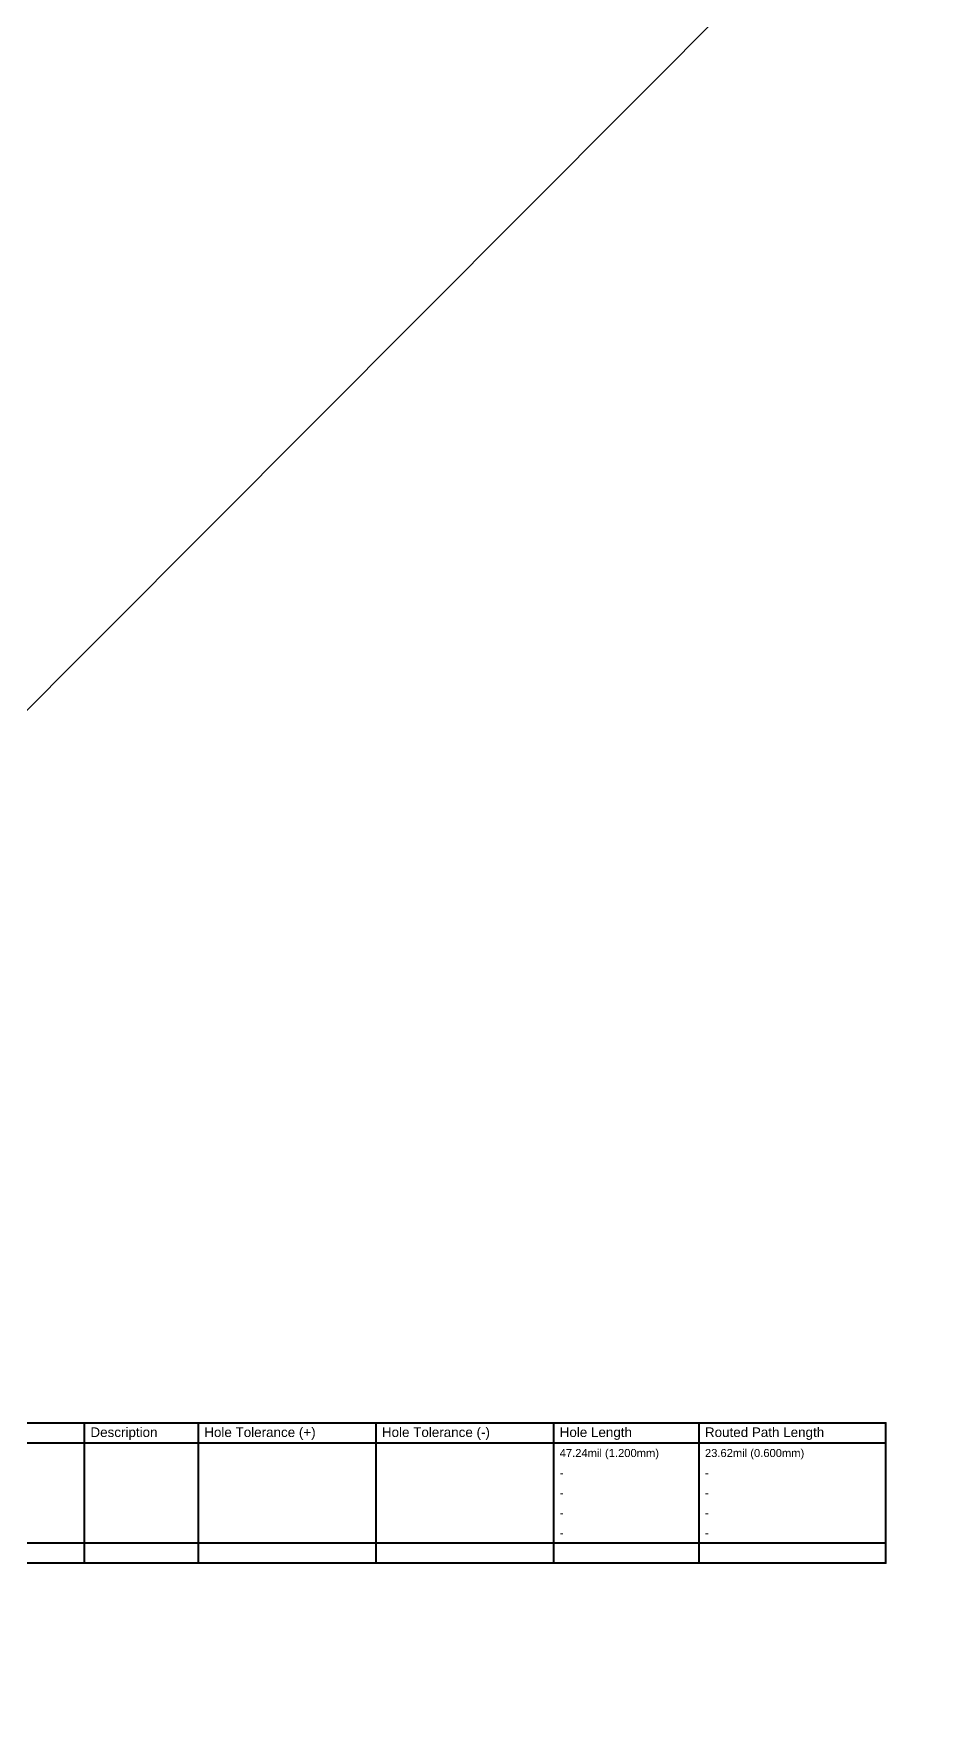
# Model space of a CAD drawing. Header units: inches. Extents: x 3 to 215, y 2 to 215.
# Drawn here: x 11.13 to 17.79, y 3 to 15.69 of the extents above; entities that cross this region are included whole.
import ezdxf

# ---------------------------------------------------------------- set-up
doc = ezdxf.new("R2010")
doc.units = ezdxf.units.IN
doc.header["$MEASUREMENT"] = 0
doc.layers.add('Drill Drawing', color=1, linetype='Continuous')
doc.layers.add('Top Solder', color=216, linetype='Continuous')
doc.styles.add('Arial', font='', dxfattribs={"height": 0.2})
doc.styles.get('Arial').set_extended_font_data('Arial')

# ---------------------------------------------------------------- blocks, each defined once
blk = doc.blocks.new('ESP32_C3_MINI_1_H4_16')
at = {"layer": 'Top Solder'}
blk.add_line((-0.109, 0.046), (-211.383, -211.706), dxfattribs=at)

msp = doc.modelspace()

# ---------------------------------------------------------------- linework, layer by layer
at = {"layer": 'Drill Drawing'}
for points in [[(2.563, 5.269, 0.015, 0.015, 0), (17.521, 5.269, 0.015, 0.015, 0)], [(11.508, 4.219, 0.015, 0.015, 0), (11.508, 5.269, 0.015, 0.015, 0)], [(12.362, 4.219, 0.015, 0.015, 0), (12.362, 5.269, 0.015, 0.015, 0)], [(13.695, 4.219, 0.015, 0.015, 0), (13.695, 5.269, 0.015, 0.015, 0)], [(15.029, 4.219, 0.015, 0.015, 0), (15.029, 5.269, 0.015, 0.015, 0)], [(16.119, 4.219, 0.015, 0.015, 0), (16.119, 5.269, 0.015, 0.015, 0)], [(17.521, 4.219, 0.015, 0.015, 0), (17.521, 5.269, 0.015, 0.015, 0)], [(2.563, 5.119, 0.015, 0.015, 0), (17.521, 5.119, 0.015, 0.015, 0)], [(2.563, 4.369, 0.015, 0.015, 0), (17.521, 4.369, 0.015, 0.015, 0)], [(2.563, 4.219, 0.015, 0.015, 0), (17.521, 4.219, 0.015, 0.015, 0)]]:
    msp.add_lwpolyline(points, format="xyseb", dxfattribs=at)
for points in [[(11.504, 5.269, 0.0075, 0.0075, 1), (11.512, 5.269, 0.0075, 0.0075, 1)], [(12.358, 5.269, 0.0075, 0.0075, 1), (12.365, 5.269, 0.0075, 0.0075, 1)], [(13.692, 5.269, 0.0075, 0.0075, 1), (13.699, 5.269, 0.0075, 0.0075, 1)], [(15.025, 5.269, 0.0075, 0.0075, 1), (15.033, 5.269, 0.0075, 0.0075, 1)], [(16.115, 5.269, 0.0075, 0.0075, 1), (16.122, 5.269, 0.0075, 0.0075, 1)], [(17.517, 5.269, 0.0075, 0.0075, 1), (17.525, 5.269, 0.0075, 0.0075, 1)], [(17.517, 5.269, 0.0075, 0.0075, 1), (17.525, 5.269, 0.0075, 0.0075, 1)], [(17.517, 5.119, 0.0075, 0.0075, 1), (17.525, 5.119, 0.0075, 0.0075, 1)], [(17.517, 4.369, 0.0075, 0.0075, 1), (17.525, 4.369, 0.0075, 0.0075, 1)], [(11.504, 4.219, 0.0075, 0.0075, 1), (11.512, 4.219, 0.0075, 0.0075, 1)], [(12.358, 4.219, 0.0075, 0.0075, 1), (12.365, 4.219, 0.0075, 0.0075, 1)], [(13.692, 4.219, 0.0075, 0.0075, 1), (13.699, 4.219, 0.0075, 0.0075, 1)], [(15.025, 4.219, 0.0075, 0.0075, 1), (15.033, 4.219, 0.0075, 0.0075, 1)], [(16.115, 4.219, 0.0075, 0.0075, 1), (16.122, 4.219, 0.0075, 0.0075, 1)], [(17.517, 4.219, 0.0075, 0.0075, 1), (17.525, 4.219, 0.0075, 0.0075, 1)], [(17.517, 4.219, 0.0075, 0.0075, 1), (17.525, 4.219, 0.0075, 0.0075, 1)]]:
    msp.add_lwpolyline(points, format="xyseb", close=True, dxfattribs=at)

# ---------------------------------------------------------------- block references
at = {"rotation": 180}
msp.add_blockref('ESP32_C3_MINI_1_H4_16', (3.365, 3.042), dxfattribs=at)

# ---------------------------------------------------------------- texts
at = {"layer": 'Drill Drawing', "style": 'Arial'}
for s, height, p in [('Description', 0.072, (11.553, 5.164)), ('Hole Tolerance (+)', 0.072, (12.407, 5.164)), ('Hole Tolerance (-)', 0.072, (13.74, 5.164)), ('Hole Length', 0.072, (15.074, 5.164)), ('Routed Path Length', 0.072, (16.164, 5.164)), ('47.24mil (1.200mm)', 0.06, (15.074, 5.014)), ('23.62mil (0.600mm)', 0.06, (16.164, 5.014)), ('-', 0.06, (15.074, 4.864)), ('-', 0.06, (16.164, 4.864)), ('-', 0.06, (15.074, 4.714)), ('-', 0.06, (16.164, 4.714)), ('-', 0.06, (15.074, 4.564)), ('-', 0.06, (16.164, 4.564)), ('-', 0.06, (15.074, 4.414)), ('-', 0.06, (16.164, 4.414))]:
    msp.add_text(s, height=height, dxfattribs=at).set_placement(p)

doc.saveas('drawing.dxf')
